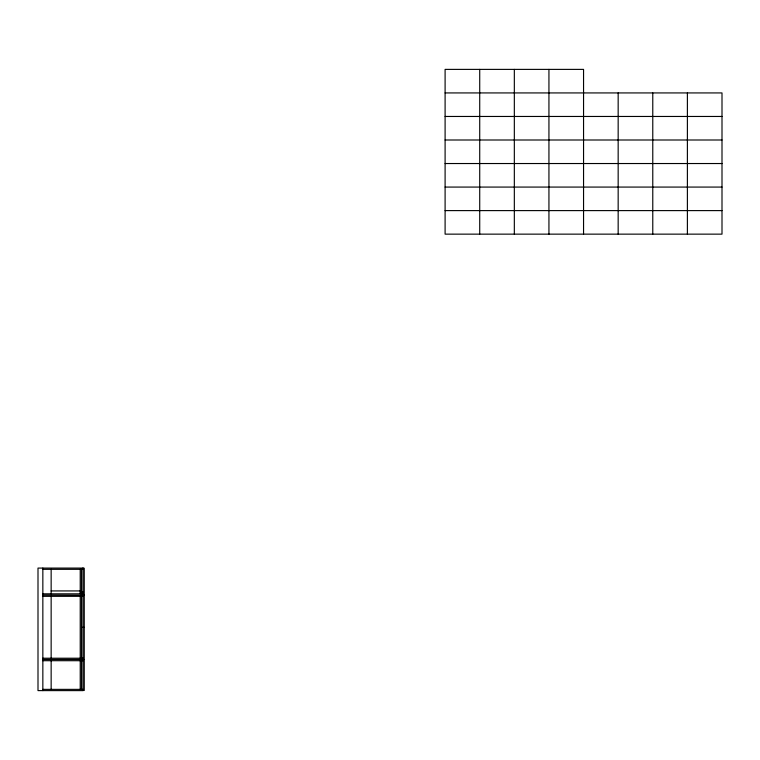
<?xml version="1.0" encoding="UTF-8"?>
<svg xmlns="http://www.w3.org/2000/svg" width="760" height="760" viewBox="0 0 760 760"><rect width="100%" height="100%" fill="white"/><g stroke="black" fill="none" stroke-linecap="round" stroke-linejoin="round"><path stroke-width="1.14" d="M445.103 92.929L722 92.929L722 234.146L445.103 234.146L445.103 69.388L583.556 69.388L583.556 234.146M445.103 116.46L722 116.46M445.103 140.001L722 140.001M445.103 163.533L722 163.533M445.103 187.074L722 187.074M445.103 210.605L722 210.605M82.992 568.223L84.246 568.223L84.246 594.938L82.992 594.938M42.845 569.325L82.992 569.325M51.11 590.928L80.636 590.928M80.227 592.173L82.992 592.173M42.845 593.836L82.992 593.836M42.845 595.08L84.246 595.222L84.246 627.133L82.992 627.133M42.845 596.325L82.992 596.325M82.992 627.408L84.246 627.408L84.246 659.319L82.992 659.319M42.845 658.217L82.992 658.217M42.845 659.461L82.992 659.461M82.992 659.594L84.246 659.594L84.246 690.469L82.992 690.469M42.845 660.706L82.992 660.706M42.845 689.367L82.992 689.367M687.392 92.929L687.392 234.146M652.774 92.929L652.774 234.146M618.165 92.929L618.165 234.146M548.938 69.388L548.938 234.146M514.33 69.388L514.33 234.146M479.721 69.388L479.721 234.146M81.472 569.325L81.472 593.836M81.472 596.325L81.472 658.217M81.472 660.706L81.472 689.367M80.227 569.325L80.227 593.836M80.227 595.707L80.227 658.217M80.227 660.706L80.227 689.367M51.148 569.325L51.148 593.836M51.148 596.325L51.148 658.217M51.148 660.706L51.148 689.367M42.845 568.081L42.845 690.612M82.992 568.081L38 568.081L38 690.612L82.992 690.612L82.992 568.081"/></g></svg>
